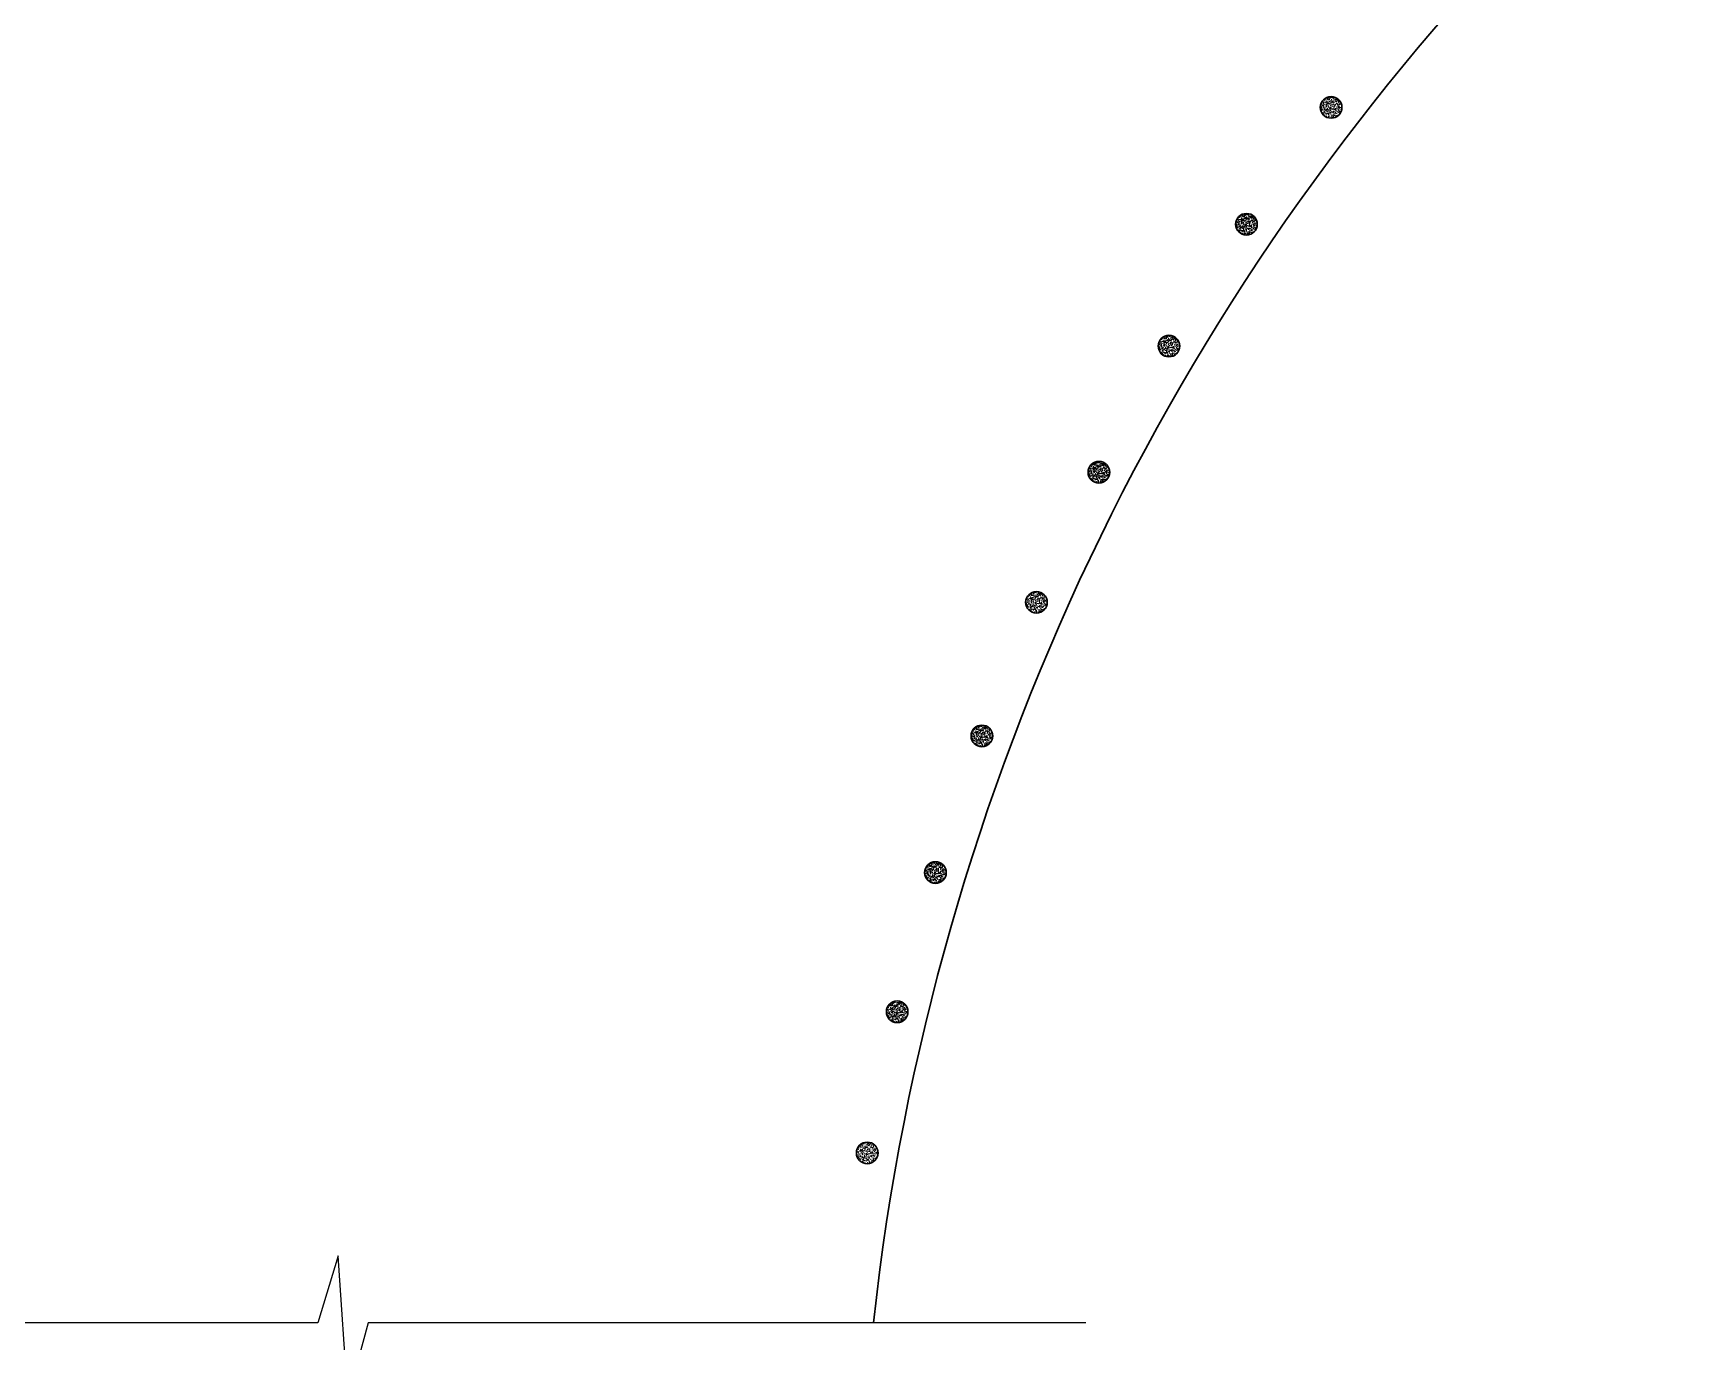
# Model space of a CAD drawing. Header units: millimetres. Extents: x 645430 to 1329725, y -477752 to 44877.
# Drawn here: x 943740 to 955283, y -246045 to -236981 of the extents above; entities that cross this region are included whole.
import ezdxf

# ---------------------------------------------------------------- set-up
doc = ezdxf.new("R2010")
doc.units = ezdxf.units.MM
doc.header["$LTSCALE"] = 250
doc.layers.add('Gurd Post', color=231, linetype='Continuous', lineweight=30)
doc.layers.add('Pucca Road', color=1, linetype='Continuous', lineweight=30)
doc.layers.add('Hatching', color=35, linetype='Continuous')
doc.layers.add('SEC', color=15, linetype='Continuous')

msp = doc.modelspace()

# ---------------------------------------------------------------- hatches: boundary and pattern name
at = {"layer": 'Hatching', "linetype": 'Continuous', "lineweight": 20, "ltscale": 250}
h = msp.add_hatch(dxfattribs=at)
h.set_pattern_fill('AR-CONC', color=256, scale=5, angle=-261.11529, style=0)
h.set_pattern_definition([(148.8847104, (2887428.29, 624786.778), (-2.4389659, 35.91728616), [3.75, -41.25]), (93.8847104, (2887428.29, 624786.78), (-36.0868488, -12.6630048), [3, -33]), (199.3361549, (2887428.087, 624789.77), (-38.5258143, 23.2542813), [3.1870096, -35.0571056]), (145.0689104, (2887418.41, 624785.234), (-0.0649355, 53.9999769), [5.625, -61.875]), (195.520346, (2887418.405, 624789.734), (-55.3392878, 38.6498801), [4.7805171, -52.585688]), (90.0688744, (2887418.41, 624785.234), (-55.3392877, 38.6498801), [4.5, -49.5]), (119.8847104, (2887420.108, 624790.56), (15.27987822, 32.59640044), [3.75, -41.25]), (64.8847104, (2887420.108, 624790.56), (-37.7014157, 6.4199379), [3, -33]), (170.3361552, (2887421.38, 624793.276), (-22.4215373, 39.016338), [3.1870095, -35.0571056]), (136.38471044, (2887428.29, 624786.778), (-16.53887745, -1.970021), [0, -32.6, 0, -33.5, 0, -33.125]), (106.3847104, (2887428.29, 624786.778), (-21.5154722, 9.94986966), [0, -19.1, 0, -31.85, 0, -12.625]), (66.38471044, (2887430.012, 624775.762), (-3.00814484, 26.54503444), [0, -12.5, 0, -39, 0, -51.75]), (56.3847104, (2887430.785, 624770.822), (-9.44875186, 28.03638488), [0, -16.25, 0, -25.9, 0, -36.75])])
h.paths.add_polyline_path([(952741.5, -237568.4, 1), (952718.3, -237420.2, 1)])
h = msp.add_hatch(dxfattribs=at)
h.set_pattern_fill('AR-CONC', color=256, scale=5, angle=-261.11529, style=0)
h.set_pattern_definition([(148.8847104, (2887428.29, 624786.778), (-2.4389659, 35.91728616), [3.75, -41.25]), (93.8847104, (2887428.29, 624786.78), (-36.0868488, -12.6630048), [3, -33]), (199.3361549, (2887428.087, 624789.77), (-38.5258143, 23.2542813), [3.1870096, -35.0571056]), (145.0689104, (2887418.41, 624785.234), (-0.0649355, 53.9999769), [5.625, -61.875]), (195.520346, (2887418.405, 624789.734), (-55.3392878, 38.6498801), [4.7805171, -52.585688]), (90.0688744, (2887418.41, 624785.234), (-55.3392877, 38.6498801), [4.5, -49.5]), (119.8847104, (2887420.108, 624790.56), (15.27987822, 32.59640044), [3.75, -41.25]), (64.8847104, (2887420.108, 624790.56), (-37.7014157, 6.4199379), [3, -33]), (170.3361552, (2887421.38, 624793.276), (-22.4215373, 39.016338), [3.1870095, -35.0571056]), (136.38471044, (2887428.29, 624786.778), (-16.53887745, -1.970021), [0, -32.6, 0, -33.5, 0, -33.125]), (106.3847104, (2887428.29, 624786.778), (-21.5154722, 9.94986966), [0, -19.1, 0, -31.85, 0, -12.625]), (66.38471044, (2887430.012, 624775.762), (-3.00814484, 26.54503444), [0, -12.5, 0, -39, 0, -51.75]), (56.3847104, (2887430.785, 624770.822), (-9.44875186, 28.03638488), [0, -16.25, 0, -25.9, 0, -36.75])])
h.paths.add_polyline_path([(952741.5, -237568.4, 1), (952718.3, -237420.2, 1)])
h = msp.add_hatch(dxfattribs=at)
h.set_pattern_fill('AR-CONC', color=256, scale=5, angle=-261.11529, style=0)
h.set_pattern_definition([(228.8847104, (2956498.53, 182942.08), (8.63888384, -34.9480999), [3.75, -41.25]), (283.8847104, (2956498.53, 182942.08), (-38.2298179, 1.04564245), [3, -33]), (178.433266, (2956499.25, 182939.17), (-29.5909337, -33.90245727), [3.1870096, -35.0571056]), (232.7005104, (2956488.65, 182940.536), (16.41825895, -51.4435856), [5.625, -61.875]), (182.249075, (2956490.02, 182936.25), (-40.9037387, -53.6948244), [4.7805171, -52.585688]), (287.7005464, (2956488.65, 182940.536), (-40.9037386, -53.6948244), [4.5, -49.5]), (257.8847104, (2956491.892, 182935.982), (24.4989131, -26.3780829), [3.75, -41.25]), (312.8847104, (2956491.89, 182935.982), (-33.9434897, -17.619644), [3, -33]), (207.4332657, (2956493.933, 182933.784), (-9.44457657, -43.99772654), [3.1870095, -35.0571056]), (241.38471044, (2956498.53, 182942.081), (-16.35107245, -3.171416065), [0, -32.6, 0, -33.5, 0, -33.125]), (271.3847104, (2956498.53, 182942.08), (-17.45244894, -16.04142999), [0, -19.1, 0, -31.85, 0, -12.625]), (311.38471044, (2956496.807, 182953.097), (5.23656869, -26.1966818), [0, -12.5, 0, -39, 0, -51.75]), (321.3847104, (2956496.035, 182958.037), (-0.44163156, -29.5824737), [0, -16.25, 0, -25.9, 0, -36.75])])
h.paths.add_polyline_path([(952741.5, -237568.4, 1), (952718.3, -237420.2, 1)])
h = msp.add_hatch(dxfattribs=at)
h.set_pattern_fill('AR-CONC', color=256, scale=5, angle=-257.69524, style=0)
h.set_pattern_definition([(152.3047616, (2831956.468, 737856.863), (-4.5772934, 35.70781966), [3.75, -41.25]), (97.3047616, (2831956.47, 737856.863), (-35.267158, -14.7932388), [3, -33]), (202.756206, (2831956.087, 737859.84), (-39.844451, 20.91458085), [3.1870096, -35.0571056]), (148.4889616, (2831946.7, 737854.73), (-3.286227, 53.89992985), [5.625, -61.875]), (198.940397, (2831946.424, 737859.224), (-57.5464153, 35.2797405), [4.7805171, -52.585688]), (93.4889255, (2831946.7, 737854.73), (-57.5464152, 35.2797405), [4.5, -49.5]), (123.3047616, (2831948.075, 737860.15), (13.30810347, 33.44987865), [3.75, -41.25]), (68.3047616, (2831948.075, 737860.15), (-38.0172559, 4.1593993), [3, -33]), (173.7562063, (2831949.184, 737862.937), (-24.70915225, 37.6092776), [3.1870095, -35.0571056]), (139.80476156, (2831956.468, 737856.863), (-16.3918989, -2.95315093), [0, -32.6, 0, -33.5, 0, -33.125]), (109.8047616, (2831956.468, 737856.863), (-22.07071996, 8.64862825), [0, -19.1, 0, -31.85, 0, -12.625]), (69.80476156, (2831958.844, 737845.969), (-4.5863503, 26.318305035), [0, -12.5, 0, -39, 0, -51.75]), (59.8047616, (2831959.91, 737841.084), (-11.10445425, 27.4227804), [0, -16.25, 0, -25.9, 0, -36.75])])
h.paths.add_polyline_path([(952159.7, -238377.6, 1), (952127.7, -238231, 1)])
h = msp.add_hatch(dxfattribs=at)
h.set_pattern_fill('AR-CONC', color=256, scale=5, angle=-257.69524, style=0)
h.set_pattern_definition([(152.3047616, (2831956.468, 737856.863), (-4.5772934, 35.70781966), [3.75, -41.25]), (97.3047616, (2831956.47, 737856.863), (-35.267158, -14.7932388), [3, -33]), (202.756206, (2831956.087, 737859.84), (-39.844451, 20.91458085), [3.1870096, -35.0571056]), (148.4889616, (2831946.7, 737854.73), (-3.286227, 53.89992985), [5.625, -61.875]), (198.940397, (2831946.424, 737859.224), (-57.5464153, 35.2797405), [4.7805171, -52.585688]), (93.4889255, (2831946.7, 737854.73), (-57.5464152, 35.2797405), [4.5, -49.5]), (123.3047616, (2831948.075, 737860.15), (13.30810347, 33.44987865), [3.75, -41.25]), (68.3047616, (2831948.075, 737860.15), (-38.0172559, 4.1593993), [3, -33]), (173.7562063, (2831949.184, 737862.937), (-24.70915225, 37.6092776), [3.1870095, -35.0571056]), (139.80476156, (2831956.468, 737856.863), (-16.3918989, -2.95315093), [0, -32.6, 0, -33.5, 0, -33.125]), (109.8047616, (2831956.468, 737856.863), (-22.07071996, 8.64862825), [0, -19.1, 0, -31.85, 0, -12.625]), (69.80476156, (2831958.844, 737845.969), (-4.5863503, 26.318305035), [0, -12.5, 0, -39, 0, -51.75]), (59.8047616, (2831959.91, 737841.084), (-11.10445425, 27.4227804), [0, -16.25, 0, -25.9, 0, -36.75])])
h.paths.add_polyline_path([(952159.7, -238377.6, 1), (952127.7, -238231, 1)])
h = msp.add_hatch(dxfattribs=at)
h.set_pattern_fill('AR-CONC', color=256, scale=5, angle=-257.69524, style=0)
h.set_pattern_definition([(232.3047616, (2927262.254, 300919.52), (10.70835187, -34.370499), [3.75, -41.25]), (287.3047616, (2927262.254, 300919.52), (-38.2241096, -1.2368468), [3, -33]), (181.8533171, (2927263.146, 300916.656), (-27.5157574, -35.6073456), [3.1870096, -35.0571056]), (236.1205616, (2927252.484, 300917.39), (19.457922, -50.3725223), [5.625, -61.875]), (185.669126, (2927254.105, 300913.19), (-37.6276866, -56.0393362), [4.7805171, -52.585688]), (291.1205976, (2927252.484, 300917.39), (-37.6276866, -56.0393362), [4.5, -49.5]), (261.3047616, (2927255.992, 300913.036), (26.02888413, -24.86960375), [3.75, -41.25]), (316.3047616, (2927255.992, 300913.036), (-32.8319243, -19.6131867), [3, -33]), (210.8533168, (2927258.16, 300910.964), (-6.8030402, -44.48279006), [3.1870095, -35.0571056]), (244.80476156, (2927262.254, 300919.52), (-16.1327583, -4.14120268), [0, -32.6, 0, -33.5, 0, -33.125]), (274.8047616, (2927262.254, 300919.52), (-16.4644034, -17.05399866), [0, -19.1, 0, -31.85, 0, -12.625]), (314.80476156, (2927259.878, 300930.414), (6.79002413, -25.83763459), [0, -12.5, 0, -39, 0, -51.75]), (324.8047616, (2927258.812, 300935.3), (1.3239185, -29.55613352), [0, -16.25, 0, -25.9, 0, -36.75])])
h.paths.add_polyline_path([(952159.7, -238377.6, 1), (952127.7, -238231, 1)])
h = msp.add_hatch(dxfattribs=at)
h.set_pattern_fill('AR-CONC', color=256, scale=5, angle=-254.27519, style=0)
h.set_pattern_definition([(155.7248127, (2769838.164, 847416.36), (-6.6993167, 35.37116277), [3.75, -41.25]), (100.7248127, (2769838.164, 847416.36), (-34.3218464, -16.8707796), [3, -33]), (206.1762571, (2769837.606, 847419.308), (-41.0211627, 18.50038314), [3.1870096, -35.0571056]), (151.9090127, (2769828.54, 847413.65), (-6.4958129, 53.6078925), [5.625, -61.875]), (202.3604482, (2769827.997, 847418.12), (-59.5485638, 31.7839354), [4.7805171, -52.585688]), (96.9089767, (2769828.54, 847413.65), (-59.5485638, 31.7839353), [4.5, -49.5]), (126.7248127, (2769829.59, 847419.14), (11.28892557, 34.1842092), [3.75, -41.25]), (71.7248127, (2769829.59, 847419.14), (-38.1976795, 1.884045), [3, -33]), (177.1762574, (2769830.53, 847421.99), (-26.9087538, 36.0682539), [3.1870095, -35.0571056]), (143.2248127, (2769838.164, 847416.36), (-16.186532806, -3.9257618), [0, -32.6, 0, -33.5, 0, -33.125]), (113.2248127, (2769838.164, 847416.36), (-22.54735235, 7.31658063), [0, -19.1, 0, -31.85, 0, -12.625]), (73.2248127, (2769841.186, 847405.628), (-6.14821929, 25.99783046), [0, -12.5, 0, -39, 0, -51.75]), (63.2248127, (2769842.54, 847400.815), (-12.72060284, 26.71149663), [0, -16.25, 0, -25.9, 0, -36.75])])
h.paths.add_polyline_path([(951627.3, -239220, 1), (951586.6, -239075.6, 1)])
h = msp.add_hatch(dxfattribs=at)
h.set_pattern_fill('AR-CONC', color=256, scale=5, angle=-254.27519, style=0)
h.set_pattern_definition([(155.7248127, (2769838.164, 847416.36), (-6.6993167, 35.37116277), [3.75, -41.25]), (100.7248127, (2769838.164, 847416.36), (-34.3218464, -16.8707796), [3, -33]), (206.1762571, (2769837.606, 847419.308), (-41.0211627, 18.50038314), [3.1870096, -35.0571056]), (151.9090127, (2769828.54, 847413.65), (-6.4958129, 53.6078925), [5.625, -61.875]), (202.3604482, (2769827.997, 847418.12), (-59.5485638, 31.7839354), [4.7805171, -52.585688]), (96.9089767, (2769828.54, 847413.65), (-59.5485638, 31.7839353), [4.5, -49.5]), (126.7248127, (2769829.59, 847419.14), (11.28892557, 34.1842092), [3.75, -41.25]), (71.7248127, (2769829.59, 847419.14), (-38.1976795, 1.884045), [3, -33]), (177.1762574, (2769830.53, 847421.99), (-26.9087538, 36.0682539), [3.1870095, -35.0571056]), (143.2248127, (2769838.164, 847416.36), (-16.186532806, -3.9257618), [0, -32.6, 0, -33.5, 0, -33.125]), (113.2248127, (2769838.164, 847416.36), (-22.54735235, 7.31658063), [0, -19.1, 0, -31.85, 0, -12.625]), (73.2248127, (2769841.186, 847405.628), (-6.14821929, 25.99783046), [0, -12.5, 0, -39, 0, -51.75]), (63.2248127, (2769842.54, 847400.815), (-12.72060284, 26.71149663), [0, -16.25, 0, -25.9, 0, -36.75])])
h.paths.add_polyline_path([(951627.3, -239220, 1), (951586.6, -239075.6, 1)])
h = msp.add_hatch(dxfattribs=at)
h.set_pattern_fill('AR-CONC', color=256, scale=5, angle=-254.27519, style=0)
h.set_pattern_definition([(235.7248127, (2891040.02, 416942.732), (12.739677, -33.6704712), [3.75, -41.25]), (290.7248127, (2891040.02, 416942.732), (-38.08224796, -3.5149305), [3, -33]), (185.2733682, (2891041.08, 416939.926), (-25.3425706, -37.18540146), [3.1870096, -35.0571056]), (239.5406127, (2891030.394, 416940.02), (22.4282763, -49.1220332), [5.625, -61.875]), (189.0891772, (2891032.263, 416935.93), (-34.2176057, -58.1842373), [4.7805171, -52.585688]), (294.5406487, (2891030.394, 416940.02), (-34.2176056, -58.1842372), [4.5, -49.5]), (264.7248127, (2891034.156, 416935.886), (27.46614092, -23.27253967), [3.75, -41.25]), (319.7248127, (2891034.156, 416935.886), (-31.60341244, -21.53686765), [3, -33]), (214.273368, (2891036.445, 416933.947), (-4.13727154, -44.80940695), [3.1870095, -35.0571056]), (248.2248127, (2891040.02, 416942.732), (-15.85697966, -5.09623843), [0, -32.6, 0, -33.5, 0, -33.125]), (278.2248127, (2891040.02, 416942.732), (-15.41771207, -18.0058214), [0, -19.1, 0, -31.85, 0, -12.625]), (318.2248127, (2891036.998, 416953.465), (8.31929366, -25.38655435), [0, -12.5, 0, -39, 0, -51.75]), (328.2248127, (2891035.643, 416958.277), (3.08475282, -29.4245151), [0, -16.25, 0, -25.9, 0, -36.75])])
h.paths.add_polyline_path([(951627.3, -239220, 1), (951586.6, -239075.6, 1)])
h = msp.add_hatch(dxfattribs=at)
h.set_pattern_fill('AR-CONC', color=256, scale=5, angle=-250.85514, style=0)
h.set_pattern_definition([(159.1448638, (2701294.642, 953075.022), (-8.7974772, 34.90851465), [3.75, -41.25]), (104.1448638, (2701294.642, 953075.022), (-33.25428125, -18.88822715), [3, -33]), (209.5963083, (2701293.91, 953077.93), (-42.05175805, 16.0202875), [3.1870096, -35.0571056]), (155.3290638, (2701285.195, 953071.742), (-9.682261, 53.1249052), [5.625, -61.875]), (205.7804993, (2701284.39, 953076.17), (-61.3386019, 28.1749166), [4.7805171, -52.585688]), (100.3290278, (2701285.195, 953071.74), (-61.3386018, 28.1749166), [4.5, -49.5]), (130.1448638, (2701285.917, 953077.286), (9.2295368, 34.79677644), [3.75, -41.25]), (75.1448638, (2701285.917, 953077.286), (-38.24204396, -0.39802024), [3, -33]), (180.5963085, (2701286.687, 953080.186), (-29.012507, 34.3987559), [3.1870095, -35.0571056]), (146.6448638, (2701294.642, 953075.022), (-15.92351067, -4.88438921), [0, -32.6, 0, -33.5, 0, -33.125]), (116.6448638, (2701294.642, 953075.022), (-22.94367161, 5.95847153), [0, -19.1, 0, -31.85, 0, -12.625]), (76.6448638, (2701298.299, 953064.489), (-7.688188475, 25.58475224), [0, -12.5, 0, -39, 0, -51.75]), (66.6448638, (2701299.94, 953059.765), (-14.29144095, 25.90506716), [0, -16.25, 0, -25.9, 0, -36.75])])
h.paths.add_polyline_path([(951146, -240092.7, 1), (951096.8, -239951, 1)])
h = msp.add_hatch(dxfattribs=at)
h.set_pattern_fill('AR-CONC', color=256, scale=5, angle=-250.85514, style=0)
h.set_pattern_definition([(159.1448638, (2701294.642, 953075.022), (-8.7974772, 34.90851465), [3.75, -41.25]), (104.1448638, (2701294.642, 953075.022), (-33.25428125, -18.88822715), [3, -33]), (209.5963083, (2701293.91, 953077.93), (-42.05175805, 16.0202875), [3.1870096, -35.0571056]), (155.3290638, (2701285.195, 953071.742), (-9.682261, 53.1249052), [5.625, -61.875]), (205.7804993, (2701284.39, 953076.17), (-61.3386019, 28.1749166), [4.7805171, -52.585688]), (100.3290278, (2701285.195, 953071.74), (-61.3386018, 28.1749166), [4.5, -49.5]), (130.1448638, (2701285.917, 953077.286), (9.2295368, 34.79677644), [3.75, -41.25]), (75.1448638, (2701285.917, 953077.286), (-38.24204396, -0.39802024), [3, -33]), (180.5963085, (2701286.687, 953080.186), (-29.012507, 34.3987559), [3.1870095, -35.0571056]), (146.6448638, (2701294.642, 953075.022), (-15.92351067, -4.88438921), [0, -32.6, 0, -33.5, 0, -33.125]), (116.6448638, (2701294.642, 953075.022), (-22.94367161, 5.95847153), [0, -19.1, 0, -31.85, 0, -12.625]), (76.6448638, (2701298.299, 953064.489), (-7.688188475, 25.58475224), [0, -12.5, 0, -39, 0, -51.75]), (66.6448638, (2701299.94, 953059.765), (-14.29144095, 25.90506716), [0, -16.25, 0, -25.9, 0, -36.75])])
h.paths.add_polyline_path([(951146, -240092.7, 1), (951096.8, -239951, 1)])
h = msp.add_hatch(dxfattribs=at)
h.set_pattern_fill('AR-CONC', color=256, scale=5, angle=-250.85514, style=0)
h.set_pattern_definition([(239.1448638, (2847960.85, 530598.445), (14.72562373, -32.85050998), [3.75, -41.25]), (294.1448638, (2847960.85, 530598.445), (-37.80473826, -5.78049406), [3, -33]), (188.6934193, (2847962.077, 530595.707), (-23.0791142, -38.6310038), [3.1870096, -35.0571056]), (242.9606638, (2847951.403, 530595.165), (25.3187417, -47.6965727), [5.625, -61.875]), (192.5092283, (2847953.513, 530591.19), (-30.6856424, -60.1218875), [4.7805171, -52.585688]), (297.9606998, (2847951.403, 530595.165), (-30.6856424, -60.1218874), [4.5, -49.5]), (268.1448638, (2847955.405, 530591.262), (28.805564, -21.59257937), [3.75, -41.25]), (323.1448638, (2847955.405, 530591.26), (-30.26233, -23.3838348), [3, -33]), (217.693419, (2847957.805, 530589.462), (-1.45676604, -44.9764138), [3.1870095, -35.0571056]), (251.6448638, (2847960.85, 530598.445), (-15.52471884, -6.0331215), [0, -32.6, 0, -33.5, 0, -33.125]), (281.6448638, (2847960.85, 530598.445), (-14.31610322, -18.89350785), [0, -19.1, 0, -31.85, 0, -12.625]), (321.6448638, (2847957.193, 530608.978), (9.818930075, -24.84504782), [0, -12.5, 0, -39, 0, -51.75]), (331.6448638, (2847955.553, 530613.702), (4.8345993, -29.18808727), [0, -16.25, 0, -25.9, 0, -36.75])])
h.paths.add_polyline_path([(951146, -240092.7, 1), (951096.8, -239951, 1)])
h = msp.add_hatch(dxfattribs=at)
h.set_pattern_fill('AR-CONC', color=256, scale=5, angle=-247.43509, style=0)
h.set_pattern_definition([(162.5649149, (2626570.053, 1054456.494), (-10.8643013, 34.32152324), [3.75, -41.25]), (107.564915, (2626570.053, 1054456.494), (-32.06826514, -20.8383953), [3, -33]), (213.0163594, (2626569.148, 1054459.354), (-42.93256604, 13.483128), [3.1870096, -35.0571056]), (158.749115, (2626560.82, 1054452.657), (-12.834221, 52.4526882), [5.625, -61.875]), (209.2005504, (2626559.75, 1054457.03), (-62.9101533, 24.4655394), [4.7805171, -52.585688]), (103.749079, (2626560.82, 1054452.657), (-62.9101532, 24.4655394), [4.5, -49.5]), (133.5649149, (2626561.21, 1054458.233), (7.13727262, 35.2853984), [3.75, -41.25]), (78.564915, (2626561.21, 1054458.233), (-38.15019116, -2.6786677), [3, -33]), (184.0163597, (2626561.803, 1054461.174), (-31.0129183, 32.60673035), [3.1870095, -35.0571056]), (150.0649149, (2626570.053, 1054456.494), (-15.603769374, -5.825618535), [0, -32.6, 0, -33.5, 0, -33.125]), (120.0649149, (2626570.053, 1054456.494), (-23.25826607, 4.5791385), [0, -19.1, 0, -31.85, 0, -12.625]), (80.0649149, (2626574.332, 1054446.198), (-9.200772515, 25.08054174), [0, -12.5, 0, -39, 0, -51.75]), (70.0649149, (2626576.25, 1054441.58), (-15.8113733, 25.00636446), [0, -16.25, 0, -25.9, 0, -36.75])])
h.paths.add_polyline_path([(950717.7, -240992.6, 1), (950660.1, -240854.1, 1)])
h = msp.add_hatch(dxfattribs=at)
h.set_pattern_fill('AR-CONC', color=256, scale=5, angle=-247.43509, style=0)
h.set_pattern_definition([(162.5649149, (2626570.053, 1054456.494), (-10.8643013, 34.32152324), [3.75, -41.25]), (107.564915, (2626570.053, 1054456.494), (-32.06826514, -20.8383953), [3, -33]), (213.0163594, (2626569.148, 1054459.354), (-42.93256604, 13.483128), [3.1870096, -35.0571056]), (158.749115, (2626560.82, 1054452.657), (-12.834221, 52.4526882), [5.625, -61.875]), (209.2005504, (2626559.75, 1054457.03), (-62.9101533, 24.4655394), [4.7805171, -52.585688]), (103.749079, (2626560.82, 1054452.657), (-62.9101532, 24.4655394), [4.5, -49.5]), (133.5649149, (2626561.21, 1054458.233), (7.13727262, 35.2853984), [3.75, -41.25]), (78.564915, (2626561.21, 1054458.233), (-38.15019116, -2.6786677), [3, -33]), (184.0163597, (2626561.803, 1054461.174), (-31.0129183, 32.60673035), [3.1870095, -35.0571056]), (150.0649149, (2626570.053, 1054456.494), (-15.603769374, -5.825618535), [0, -32.6, 0, -33.5, 0, -33.125]), (120.0649149, (2626570.053, 1054456.494), (-23.25826607, 4.5791385), [0, -19.1, 0, -31.85, 0, -12.625]), (80.0649149, (2626574.332, 1054446.198), (-9.200772515, 25.08054174), [0, -12.5, 0, -39, 0, -51.75]), (70.0649149, (2626576.25, 1054441.58), (-15.8113733, 25.00636446), [0, -16.25, 0, -25.9, 0, -36.75])])
h.paths.add_polyline_path([(950717.7, -240992.6, 1), (950660.1, -240854.1, 1)])
h = msp.add_hatch(dxfattribs=at)
h.set_pattern_fill('AR-CONC', color=256, scale=5, angle=-247.43509, style=0)
h.set_pattern_definition([(242.5649149, (2798178.19, 641481.82), (16.65911813, -31.91353605), [3.75, -41.25]), (297.564915, (2798178.19, 641481.82), (-37.392569, -8.02546765), [3, -33]), (192.1134705, (2798179.58, 641479.16), (-20.73345054, -39.93900344), [3.1870096, -35.0571056]), (246.380715, (2798168.956, 641477.982), (28.1190223, -46.1012181), [5.625, -61.875]), (195.9292794, (2798171.3, 641474.14), (-27.0443777, -61.845385), [4.7805171, -52.585688]), (301.380751, (2798168.956, 641477.98), (-27.0443776, -61.8453849), [4.5, -49.5]), (271.5649149, (2798173.184, 641474.324), (30.0423823, -19.8357068), [3.75, -41.25]), (326.564915, (2798173.184, 641474.324), (-28.8134538, -25.14750934), [3, -33]), (221.1134702, (2798175.687, 641472.67), (1.22892843, -44.9832158), [3.1870095, -35.0571056]), (255.0649149, (2798178.191, 641481.82), (-15.13715934, -6.94851474), [0, -32.6, 0, -33.5, 0, -33.125]), (285.0649149, (2798178.191, 641481.82), (-13.16350075, -19.71389607), [0, -19.1, 0, -31.85, 0, -12.625]), (325.0649149, (2798173.912, 641492.116), (11.2835917, -24.215043825), [0, -12.5, 0, -39, 0, -51.75]), (335.0649149, (2798171.994, 641496.733), (6.56722507, -28.84769218), [0, -16.25, 0, -25.9, 0, -36.75])])
h.paths.add_polyline_path([(950717.7, -240992.6, 1), (950660.1, -240854.1, 1)])
h = msp.add_hatch(dxfattribs=at)
h.set_pattern_fill('AR-CONC', color=256, scale=5, angle=-244.01503, style=0)
h.set_pattern_definition([(165.984966, (2545930.564, 1151199.658), (-12.892427, 33.6122794), [3.75, -41.25]), (110.984966, (2545930.564, 1151199.66), (-30.76802264, -22.7143375), [3, -33]), (216.4364105, (2545929.49, 1151202.46), (-43.66044925, 10.8979419), [3.1870096, -35.0571056]), (162.169166, (2545921.574, 1151195.277), (-15.9404659, 51.593636), [5.625, -61.875]), (212.6206015, (2545920.246, 1151199.577), (-64.2576202, 20.6690166), [4.7805171, -52.585688]), (107.16913, (2545921.574, 1151195.277), (-64.2576202, 20.6690166), [4.5, -49.5]), (136.984966, (2545921.63, 1151200.867), (5.01958566, 35.6483346), [3.75, -41.25]), (81.984966, (2545921.63, 1151200.867), (-37.9224483, -4.9497739), [3, -33]), (187.4364108, (2545922.05, 1151203.838), (-32.9028624, 30.69856044), [3.1870095, -35.0571056]), (153.484966, (2545930.564, 1151199.658), (-15.22844783, -6.74609715), [0, -32.6, 0, -33.5, 0, -33.125]), (123.484966, (2545930.564, 1151199.658), (-23.49001515, 3.18349469), [0, -19.1, 0, -31.85, 0, -12.625]), (83.484966, (2545935.449, 1151189.636), (-10.680583624, 24.486994966), [0, -12.5, 0, -39, 0, -51.75]), (73.484966, (2545937.64, 1151185.14), (-17.2749859, 24.0185897), [0, -16.25, 0, -25.9, 0, -36.75])])
h.paths.add_polyline_path([(950343.8, -241916.4, 1), (950278.1, -241781.6, 1)])
h = msp.add_hatch(dxfattribs=at)
h.set_pattern_fill('AR-CONC', color=256, scale=5, angle=-244.01503, style=0)
h.set_pattern_definition([(165.984966, (2545930.564, 1151199.658), (-12.892427, 33.6122794), [3.75, -41.25]), (110.984966, (2545930.564, 1151199.66), (-30.76802264, -22.7143375), [3, -33]), (216.4364105, (2545929.49, 1151202.46), (-43.66044925, 10.8979419), [3.1870096, -35.0571056]), (162.169166, (2545921.574, 1151195.277), (-15.9404659, 51.593636), [5.625, -61.875]), (212.6206015, (2545920.246, 1151199.577), (-64.2576202, 20.6690166), [4.7805171, -52.585688]), (107.16913, (2545921.574, 1151195.277), (-64.2576202, 20.6690166), [4.5, -49.5]), (136.984966, (2545921.63, 1151200.867), (5.01958566, 35.6483346), [3.75, -41.25]), (81.984966, (2545921.63, 1151200.867), (-37.9224483, -4.9497739), [3, -33]), (187.4364108, (2545922.05, 1151203.838), (-32.9028624, 30.69856044), [3.1870095, -35.0571056]), (153.484966, (2545930.564, 1151199.658), (-15.22844783, -6.74609715), [0, -32.6, 0, -33.5, 0, -33.125]), (123.484966, (2545930.564, 1151199.658), (-23.49001515, 3.18349469), [0, -19.1, 0, -31.85, 0, -12.625]), (83.484966, (2545935.449, 1151189.636), (-10.680583624, 24.486994966), [0, -12.5, 0, -39, 0, -51.75]), (73.484966, (2545937.64, 1151185.14), (-17.2749859, 24.0185897), [0, -16.25, 0, -25.9, 0, -36.75])])
h.paths.add_polyline_path([(950343.8, -241916.4, 1), (950278.1, -241781.6, 1)])
h = msp.add_hatch(dxfattribs=at)
h.set_pattern_fill('AR-CONC', color=256, scale=5, angle=-244.01503, style=0)
h.set_pattern_definition([(245.984966, (2741869.368, 749197.893), (18.53327316, -30.86288687), [3.75, -41.25]), (300.984966, (2741869.368, 749197.893), (-36.8472083, -10.2418547), [3, -33]), (195.5335216, (2741870.912, 749195.32), (-18.3139348, -41.1047413), [3.1870096, -35.0571056]), (249.800766, (2741860.38, 749193.51), (30.8191437, -44.3416521), [5.625, -61.875]), (199.3493305, (2741862.947, 749189.816), (-23.3067815, -63.3485907), [4.7805171, -52.585688]), (304.800802, (2741860.38, 749193.51), (-23.3067815, -63.3485906), [4.5, -49.5]), (274.984966, (2741864.816, 749190.112), (31.1721904, -18.00817995), [3.75, -41.25]), (329.984966, (2741864.816, 749190.112), (-27.2619448, -26.821609), [3, -33]), (224.5335213, (2741867.414, 749188.61), (3.9102455, -44.8297886), [3.1870095, -35.0571056]), (258.484966, (2741869.368, 749197.893), (-14.69568165, -7.83915754), [0, -32.6, 0, -33.5, 0, -33.125]), (288.484966, (2741869.368, 749197.893), (-11.9640102, -20.46406386), [0, -19.1, 0, -31.85, 0, -12.625]), (328.484966, (2741864.482, 749207.915), (12.708061435, -23.49878643), [0, -12.5, 0, -39, 0, -51.75]), (338.484966, (2741862.292, 749212.41), (8.27645854, -28.4045423), [0, -16.25, 0, -25.9, 0, -36.75])])
h.paths.add_polyline_path([(950343.8, -241916.4, 1), (950278.1, -241781.6, 1)])
h = msp.add_hatch(dxfattribs=at)
h.set_pattern_fill('AR-CONC', color=256, scale=5, angle=-240.59498, style=0)
h.set_pattern_definition([(169.4050171, (2459663.41, 1242959.918), (-14.8746302, 32.7833094), [3.75, -41.25]), (114.4050171, (2459663.41, 1242959.92), (-29.3581852, -24.50937187), [3, -33]), (219.8564616, (2459662.17, 1242962.65), (-44.232815, 8.27393764), [3.1870096, -35.0571056]), (165.5892171, (2459654.7, 1242955.01), (-18.9899312, 50.5508085), [5.625, -61.875]), (216.0406526, (2459653.115, 1242959.22), (-65.3762031, 16.7988713), [4.7805171, -52.585688]), (110.589181, (2459654.7, 1242955.01), (-65.376203, 16.7988712), [4.5, -49.5]), (140.4050171, (2459654.42, 1242960.592), (2.88401906, 35.8842923), [3.75, -41.25]), (85.4050171, (2459654.42, 1242960.59), (-37.5596266, -7.20324904), [3, -33]), (190.8564619, (2459654.66, 1242963.582), (-34.6756073, 28.681043), [3.1870095, -35.0571056]), (156.90501715, (2459663.41, 1242959.918), (-14.79888292, -7.64254633), [0, -32.6, 0, -33.5, 0, -33.125]), (126.90501715, (2459663.41, 1242959.918), (-23.63809335, 1.77651134), [0, -19.1, 0, -31.85, 0, -12.625]), (86.90501715, (2459668.884, 1242950.205), (-12.12235075, 23.8062261), [0, -12.5, 0, -39, 0, -51.75]), (76.9050171, (2459671.34, 1242945.85), (-18.67706543, 22.9452613), [0, -16.25, 0, -25.9, 0, -36.75])])
h.paths.add_polyline_path([(950025.7, -242860.9, 1), (949952.1, -242730.2, 1)])
h = msp.add_hatch(dxfattribs=at)
h.set_pattern_fill('AR-CONC', color=256, scale=5, angle=-240.59498, style=0)
h.set_pattern_definition([(169.4050171, (2459663.41, 1242959.918), (-14.8746302, 32.7833094), [3.75, -41.25]), (114.4050171, (2459663.41, 1242959.92), (-29.3581852, -24.50937187), [3, -33]), (219.8564616, (2459662.17, 1242962.65), (-44.232815, 8.27393764), [3.1870096, -35.0571056]), (165.5892171, (2459654.7, 1242955.01), (-18.9899312, 50.5508085), [5.625, -61.875]), (216.0406526, (2459653.115, 1242959.22), (-65.3762031, 16.7988713), [4.7805171, -52.585688]), (110.589181, (2459654.7, 1242955.01), (-65.376203, 16.7988712), [4.5, -49.5]), (140.4050171, (2459654.42, 1242960.592), (2.88401906, 35.8842923), [3.75, -41.25]), (85.4050171, (2459654.42, 1242960.59), (-37.5596266, -7.20324904), [3, -33]), (190.8564619, (2459654.66, 1242963.582), (-34.6756073, 28.681043), [3.1870095, -35.0571056]), (156.90501715, (2459663.41, 1242959.918), (-14.79888292, -7.64254633), [0, -32.6, 0, -33.5, 0, -33.125]), (126.90501715, (2459663.41, 1242959.918), (-23.63809335, 1.77651134), [0, -19.1, 0, -31.85, 0, -12.625]), (86.90501715, (2459668.884, 1242950.205), (-12.12235075, 23.8062261), [0, -12.5, 0, -39, 0, -51.75]), (76.9050171, (2459671.34, 1242945.85), (-18.67706543, 22.9452613), [0, -16.25, 0, -25.9, 0, -36.75])])
h.paths.add_polyline_path([(950025.7, -242860.9, 1), (949952.1, -242730.2, 1)])
h = msp.add_hatch(dxfattribs=at)
h.set_pattern_fill('AR-CONC', color=256, scale=5, angle=-240.59498, style=0)
h.set_pattern_definition([(249.4050171, (2679234.95, 853362.982), (20.3414131, -29.70230483), [3.75, -41.25]), (304.4050171, (2679234.95, 853362.98), (-36.1705987, -12.42176054), [3, -33]), (198.9535727, (2679236.646, 853360.506), (-15.8291853, -42.1240651), [3.1870096, -35.0571056]), (253.2208171, (2679226.24, 853358.07), (33.409488, -42.4241422), [5.625, -61.875]), (202.7693817, (2679229.023, 853354.536), (-19.4861671, -64.6261502), [4.7805171, -52.585688]), (308.2208532, (2679226.24, 853358.07), (-19.4861671, -64.6261502), [4.5, -49.5]), (278.4050171, (2679230.872, 853354.943), (32.1909639, -16.1165084), [3.75, -41.25]), (333.4050171, (2679230.87, 853354.943), (-25.61332945, -28.4001708), [3, -33]), (227.9535724, (2679233.554, 853353.6), (6.57763435, -44.5166788), [3.1870095, -35.0571056]), (261.90501715, (2679234.95, 853362.982), (-14.20185829, -8.701877445), [0, -32.6, 0, -33.5, 0, -33.125]), (291.9050171, (2679234.95, 853362.982), (-10.72190415, -21.14133916), [0, -19.1, 0, -31.85, 0, -12.625]), (331.90501715, (2679229.476, 853372.695), (14.08726537, -22.69882692), [0, -12.5, 0, -39, 0, -51.75]), (341.9050171, (2679227.02, 853377.05), (9.95621146, -27.86021612), [0, -16.25, 0, -25.9, 0, -36.75])])
h.paths.add_polyline_path([(950025.7, -242860.9, 1), (949952.1, -242730.2, 1)])
h = msp.add_hatch(dxfattribs=at)
h.set_pattern_fill('AR-CONC', color=256, scale=5, angle=-237.17493, style=0)
h.set_pattern_definition([(172.8250683, (2368075.873, 1329410.426), (-16.80385034, 31.83756608), [3.75, -41.25]), (117.8250683, (2368075.873, 1329410.426), (-27.8437746, -26.2171044), [3, -33]), (223.2765127, (2368074.472, 1329413.08), (-44.64762453, 5.6204618), [3.1870096, -35.0571056]), (169.0092683, (2368067.47, 1329405.005), (-21.9717548, 49.32792025), [5.625, -61.875]), (219.4607038, (2368065.64, 1329409.116), (-66.2619175, 12.8688887), [4.7805171, -52.585688]), (114.0092323, (2368067.47, 1329405.005), (-66.2619174, 12.8688887), [4.5, -49.5]), (143.8250683, (2368066.86, 1329410.562), (0.73817965, 35.99243102), [3.75, -41.25]), (88.8250683, (2368066.86, 1329410.56), (-37.0630184, -9.4310664), [3, -33]), (194.276513, (2368066.92, 1329413.56), (-36.3248385, 26.56136435), [3.1870095, -35.0571056]), (160.3250683, (2368075.873, 1329410.426), (-14.31660474, -8.511772944), [0, -32.6, 0, -33.5, 0, -33.125]), (130.3250683, (2368075.873, 1329410.426), (-23.70197324, 0.36320011), [0, -19.1, 0, -31.85, 0, -12.625]), (90.3250683, (2368081.917, 1329401.056), (-13.52093836, 23.040660036), [0, -12.5, 0, -39, 0, -51.75]), (80.3250683, (2368084.627, 1329396.854), (-20.0126177, 21.79020243), [0, -16.25, 0, -25.9, 0, -36.75])])
h.paths.add_polyline_path([(949764.5, -243822.7, 1), (949683.2, -243696.6, 1)])
h = msp.add_hatch(dxfattribs=at)
h.set_pattern_fill('AR-CONC', color=256, scale=5, angle=-237.17493, style=0)
h.set_pattern_definition([(172.8250683, (2368075.873, 1329410.426), (-16.80385034, 31.83756608), [3.75, -41.25]), (117.8250683, (2368075.873, 1329410.426), (-27.8437746, -26.2171044), [3, -33]), (223.2765127, (2368074.472, 1329413.08), (-44.64762453, 5.6204618), [3.1870096, -35.0571056]), (169.0092683, (2368067.47, 1329405.005), (-21.9717548, 49.32792025), [5.625, -61.875]), (219.4607038, (2368065.64, 1329409.116), (-66.2619175, 12.8688887), [4.7805171, -52.585688]), (114.0092323, (2368067.47, 1329405.005), (-66.2619174, 12.8688887), [4.5, -49.5]), (143.8250683, (2368066.86, 1329410.562), (0.73817965, 35.99243102), [3.75, -41.25]), (88.8250683, (2368066.86, 1329410.56), (-37.0630184, -9.4310664), [3, -33]), (194.276513, (2368066.92, 1329413.56), (-36.3248385, 26.56136435), [3.1870095, -35.0571056]), (160.3250683, (2368075.873, 1329410.426), (-14.31660474, -8.511772944), [0, -32.6, 0, -33.5, 0, -33.125]), (130.3250683, (2368075.873, 1329410.426), (-23.70197324, 0.36320011), [0, -19.1, 0, -31.85, 0, -12.625]), (90.3250683, (2368081.917, 1329401.056), (-13.52093836, 23.040660036), [0, -12.5, 0, -39, 0, -51.75]), (80.3250683, (2368084.627, 1329396.854), (-20.0126177, 21.79020243), [0, -16.25, 0, -25.9, 0, -36.75])])
h.paths.add_polyline_path([(949764.5, -243822.7, 1), (949683.2, -243696.6, 1)])
h = msp.add_hatch(dxfattribs=at)
h.set_pattern_fill('AR-CONC', color=256, scale=5, angle=-237.17493, style=0)
h.set_pattern_definition([(252.8250683, (2610498.042, 953606.053), (22.07709745, -28.4359239), [3.75, -41.25]), (307.8250683, (2610498.042, 953606.053), (-35.36515035, -14.55742035), [3, -33]), (202.3736238, (2610499.88, 953603.683), (-13.28805264, -42.99334395), [3.1870096, -35.0571056]), (256.6408683, (2610489.64, 953600.63), (35.8808285, -40.3555185), [5.625, -61.875]), (206.1894328, (2610492.63, 953597.27), (-15.5961435, -65.673513), [4.7805171, -52.585688]), (311.6409043, (2610489.64, 953600.63), (-15.5961435, -65.673513), [4.5, -49.5]), (281.8250683, (2610494.45, 953597.786), (33.09507397, -14.1674302), [3.75, -41.25]), (336.8250683, (2610494.45, 953597.786), (-23.87348, -29.87757184), [3, -33]), (231.3736235, (2610497.208, 953596.605), (9.22159383, -44.0450017), [3.1870095, -35.0571056]), (265.3250683, (2610498.042, 953606.053), (-13.65744826, -9.53360147), [0, -32.6, 0, -33.5, 0, -33.125]), (295.3250683, (2610498.042, 953606.053), (-9.44160693, -21.74330952), [0, -19.1, 0, -31.85, 0, -12.625]), (335.3250683, (2610491.998, 953615.423), (15.4162908, -21.81801474), [0, -12.5, 0, -39, 0, -51.75]), (345.3250683, (2610489.287, 953619.624), (11.6005006, -27.21665253), [0, -16.25, 0, -25.9, 0, -36.75])])
h.paths.add_polyline_path([(949764.5, -243822.7, 1), (949683.2, -243696.6, 1)])
h = msp.add_hatch(dxfattribs=at)
h.set_pattern_fill('AR-CONC', color=256, scale=5, angle=-233.75488, style=0)
h.set_pattern_definition([(176.2451194, (2271494.186, 1410243.246), (-18.67321556, 30.7784181), [3.75, -41.25]), (121.2451194, (2271494.186, 1410243.246), (-26.2301851, -27.83145226), [3, -33]), (226.6965638, (2271492.63, 1410245.81), (-44.9034003, 2.946966), [3.1870096, -35.0571056]), (172.4293194, (2271486.12, 1410237.334), (-24.8753156, 47.9293271), [5.625, -61.875]), (222.880755, (2271484.05, 1410241.33), (-66.9116085, 8.8930675), [4.7805171, -52.585688]), (117.4292834, (2271486.12, 1410237.334), (-66.9116085, 8.8930675), [4.5, -49.5]), (147.2451194, (2271485.18, 1410242.844), (-1.41028913, 35.97236557), [3.75, -41.25]), (92.2451194, (2271485.18, 1410242.844), (-36.4343926, -11.62529054), [3, -33]), (197.6965641, (2271485.063, 1410245.842), (-37.8446815, 24.3470748), [3.1870095, -35.0571056]), (163.7451194, (2271494.186, 1410243.246), (-13.78333117, -9.35068083), [0, -32.6, 0, -33.5, 0, -33.125]), (133.7451194, (2271494.186, 1410243.246), (-23.68142728, -1.05140484), [0, -19.1, 0, -31.85, 0, -12.625]), (93.7451194, (2271500.778, 1410234.254), (-14.87136471, 22.19302369), [0, -12.5, 0, -39, 0, -51.75]), (83.7451194, (2271503.734, 1410230.22), (-21.2768855, 20.55752738), [0, -16.25, 0, -25.9, 0, -36.75])])
h.paths.add_polyline_path([(949561.2, -244798.3, 1), (949472.5, -244677.4, 1)])
h = msp.add_hatch(dxfattribs=at)
h.set_pattern_fill('AR-CONC', color=256, scale=5, angle=-233.75488, style=0)
h.set_pattern_definition([(176.2451194, (2271494.186, 1410243.246), (-18.67321556, 30.7784181), [3.75, -41.25]), (121.2451194, (2271494.186, 1410243.246), (-26.2301851, -27.83145226), [3, -33]), (226.6965638, (2271492.63, 1410245.81), (-44.9034003, 2.946966), [3.1870096, -35.0571056]), (172.4293194, (2271486.12, 1410237.334), (-24.8753156, 47.9293271), [5.625, -61.875]), (222.880755, (2271484.05, 1410241.33), (-66.9116085, 8.8930675), [4.7805171, -52.585688]), (117.4292834, (2271486.12, 1410237.334), (-66.9116085, 8.8930675), [4.5, -49.5]), (147.2451194, (2271485.18, 1410242.844), (-1.41028913, 35.97236557), [3.75, -41.25]), (92.2451194, (2271485.18, 1410242.844), (-36.4343926, -11.62529054), [3, -33]), (197.6965641, (2271485.063, 1410245.842), (-37.8446815, 24.3470748), [3.1870095, -35.0571056]), (163.7451194, (2271494.186, 1410243.246), (-13.78333117, -9.35068083), [0, -32.6, 0, -33.5, 0, -33.125]), (133.7451194, (2271494.186, 1410243.246), (-23.68142728, -1.05140484), [0, -19.1, 0, -31.85, 0, -12.625]), (93.7451194, (2271500.778, 1410234.254), (-14.87136471, 22.19302369), [0, -12.5, 0, -39, 0, -51.75]), (83.7451194, (2271503.734, 1410230.22), (-21.2768855, 20.55752738), [0, -16.25, 0, -25.9, 0, -36.75])])
h.paths.add_polyline_path([(949561.2, -244798.3, 1), (949472.5, -244677.4, 1)])
h = msp.add_hatch(dxfattribs=at)
h.set_pattern_fill('AR-CONC', color=256, scale=5, angle=-233.75488, style=0)
h.set_pattern_definition([(256.2451194, (2535903.48, 1049570.043), (23.7341437, -27.0682549), [3.75, -41.25]), (311.2451194, (2535903.48, 1049570.043), (-34.43373217, -16.641227), [3, -33]), (205.793675, (2535905.46, 1049567.788), (-10.69958823, -43.70948157), [3.1870096, -35.0571056]), (260.0609194, (2535895.416, 1049564.13), (38.2243623, -38.1431494), [5.625, -61.875]), (209.609484, (2535898.6, 1049560.95), (-11.6505667, -66.4869483), [4.7805171, -52.585688]), (315.0609554, (2535895.416, 1049564.13), (-11.6505667, -66.4869483), [4.5, -49.5]), (285.2451194, (2535900.39, 1049561.577), (33.8813002, -12.167888), [3.75, -41.25]), (340.2451194, (2535900.39, 1049561.577), (-22.0485938, -31.2485497), [3, -33]), (234.7936746, (2535903.212, 1049560.563), (11.8327062, -43.41643733), [3.1870095, -35.0571056]), (268.7451194, (2535903.481, 1049570.043), (-13.064390724, -10.33136704), [0, -32.6, 0, -33.5, 0, -33.125]), (298.7451194, (2535903.481, 1049570.043), (-8.12767893, -22.26783073), [0, -19.1, 0, -31.85, 0, -12.625]), (338.7451194, (2535896.889, 1049579.036), (16.69040377, -20.85948731), [0, -12.5, 0, -39, 0, -51.75]), (348.7451194, (2535893.933, 1049583.068), (13.20346903, -26.47614388), [0, -16.25, 0, -25.9, 0, -36.75])])
h.paths.add_polyline_path([(949561.2, -244798.3, 1), (949472.5, -244677.4, 1)])

# ---------------------------------------------------------------- linework, layer by layer
at = {"layer": 'Gurd Post', "ltscale": 5}
for centre in [(952729.9, -237494.3, 22562.8), (952729.9, -237494.3, 22562.8), (952729.9, -237494.3, 22562.8), (952143.7, -238304.3, 22562.8), (952143.7, -238304.3, 22562.8), (952143.7, -238304.3, 22562.8), (951606.9, -239147.8, 22562.8), (951606.9, -239147.8, 22562.8), (951606.9, -239147.8, 22562.8), (951121.4, -240021.9, 22562.8), (951121.4, -240021.9, 22562.8), (951121.4, -240021.9, 22562.8), (950688.9, -240923.4, 22562.8), (950688.9, -240923.4, 22562.8), (950688.9, -240923.4, 22562.8), (950311, -241849, 22562.8), (950311, -241849, 22562.8), (950311, -241849, 22562.8), (949988.9, -242795.6, 22562.8), (949988.9, -242795.6, 22562.8), (949988.9, -242795.6, 22562.8), (949723.9, -243759.7, 22562.8), (949723.9, -243759.7, 22562.8), (949723.9, -243759.7, 22562.8), (949516.8, -244737.9, 22562.8), (949516.8, -244737.9, 22562.8), (949516.8, -244737.9, 22562.8)]:
    msp.add_circle(centre, 75, dxfattribs=at)
at = {"layer": 'Pucca Road', "ltscale": 0.5}
msp.add_arc((966002.9, -247716.2, 22562.8), 16541.8, 98.07561, 173.75109, dxfattribs=at)
at = {"layer": 'SEC', "ltscale": 10}
msp.add_lwpolyline([(951029.8, -245915.6), (946058.7, -245915.9), (945918.7, -246434), (945850.9, -245450.7), (945710.9, -245915.9), (940763.3, -245915.9)], dxfattribs=at)

doc.saveas('drawing.dxf')
